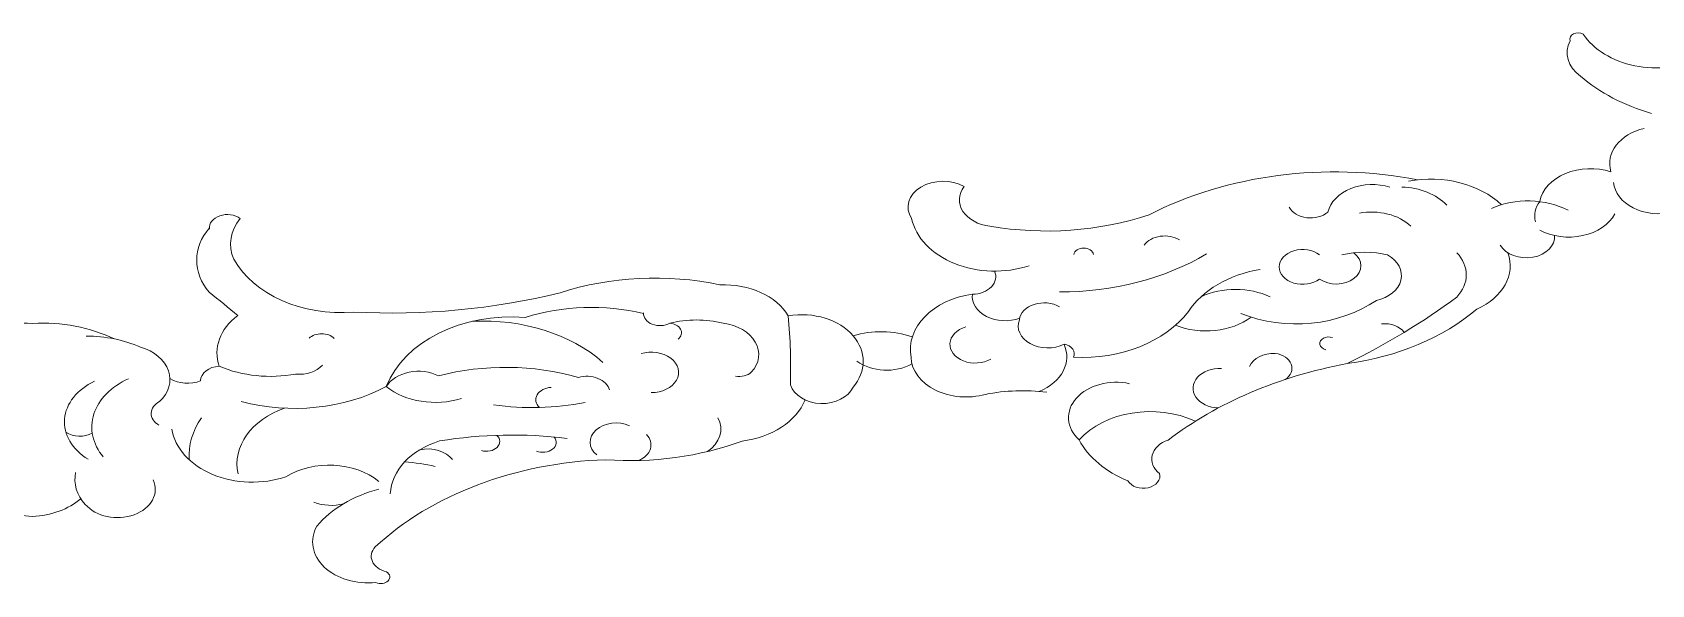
# Model space of a CAD drawing. Header units: centimetres. Extents: x 2280 to 32242, y -4577 to 2534.
# Drawn here: x 24876.86 to 24897.52, y -2750.75 to -2743.71 of the extents above; entities that cross this region are included whole.
import ezdxf

# ---------------------------------------------------------------- set-up
doc = ezdxf.new("R2010")
doc.units = ezdxf.units.CM
doc.layers.get('0').update_dxf_attribs({"lineweight": 15})
doc.layers.add('dim', color=40, linetype='Continuous', lineweight=0)

# ---------------------------------------------------------------- blocks, each defined once
blk = doc.blocks.new('OBJE_other_131')
for centre, radius, start, end in [((0.2074604943870133, 0.3086625024477624), 0.0011892949010216, 53.14262491789449, 196.6806145632941), ((0.2185085342895837, 0.3146815294494489), 0.0115101834070985, 206.1202595374684, 303.9556955428853), ((0.2121099924577045, 0.3060410612709938), 0.0062216004777096, 158.5015242462394, 226.2273807893095), ((0.2268779549521356, 0.3178174696600997), 0.0250683590903992, 220.4650603412345, 249.1345581443708), ((0.2190778499233566, 0.2847723450107739), 0.0070927113458681, 107.9447178822107, 192.86227161068), ((0.1728796417048404, 0.2364697395585054), 0.0465858938047789, 75.47873617720744, 124.7725635856198), ((0.18644461633175, 0.268796752960136), 0.0129089076346449, 38.36100069986278, 103.9913809575913), ((0.2093179451048574, 0.2763997529189776), 0.0073654078139033, 67.27631069474002, 171.7639343579908), ((0.1169346188589603, 0.2761135353030798), 0.0049821915530561, 52.65561152627617, 205.9080365299947), ((0.1243663178473825, 0.2775240381333465), 0.0050939016506337, 149.9557348840656, 261.7671654923758), ((0.1781400659137561, 0.2742080078630014), 0.0064310791018432, 66.9624287969072, 170.0141806744456), ((0.1819891303407214, 0.2718064762026051), 0.0083673229953905, 35.78340601328684, 87.65137712164847), ((0.2189696513871665, 0.2815816569720406), 0.0064510437329628, 184.1256748051176, 287.5311917756254), ((0.2003591100916053, 0.2674642997138175), 0.0100841926777922, 55.42078381507728, 121.0389531411286), ((0.2073114564123512, 0.2745964190606569), 0.0060066879386832, 151.5835534257925, 190.1886369607828), ((0.169333545228522, 0.2774246314779967), 0.0032451734971464, 201.4473747380764, 319.6420786829155), ((0.178058190112142, 0.2681946446028272), 0.007154991962803, 38.54732982848739, 104.2232680017184), ((0.20615568298264, 0.2776646132011394), 0.007056183266677, 234.2038823938656, 338.6169020031389), ((0.0148984002916793, 0.2718503389889312), 0.0025769867189087, 44.78450211997522, 184.7205268854145), ((0.0247347224085602, 0.2687767731387994), 0.0093817836013986, 148.5935276738825, 198.1258798254935), ((0.124303968551146, 0.2758498815717218), 0.0120042535719048, 189.1707722458941, 294.1275138087204), ((0.1316384391523468, 0.3071644287408049), 0.0355928611130294, 257.0084311231371, 294.3447747375261), ((0.0220373320437204, 0.2656749909145784), 0.0115123410118689, 147.5603372112381, 212.5206750461817), ((0.1485572414327306, 0.2673638387021247), 0.0033088289977352, 50.52314353726761, 152.0800251357162), ((0.2001032877305274, 0.2706788322203149), 0.0040612470286705, 204.1732288045039, 3.078236912281592), ((0.1370032968518168, 0.2668666678202207), 0.0014390209573299, 8.171327485085763, 171.8286725149409), ((0.1682382709593062, 0.2647760671601321), 0.00334656593759, 44.23421553167066, 315.7657844681774), ((0.0310978179618942, 0.272163888062714), 0.0165293975493116, 202.4261878600889, 276.3106059203244), ((0.1335775683207241, 0.2933045665474083), 0.0334337428993432, 269.9835234923252, 308.7733833764835), ((0.1730271012504987, 0.2650248532992063), 0.0035200327855766, 227.2137591246127, 44.57146229442409), ((0.1770916703115188, 0.256650355514487), 0.0109560479994141, 72.69732363894887, 107.3026763610387), ((0.1773672975822588, 0.2631488293917043), 0.0049591807535575, 286.2098353643177, 53.02306685235884), ((0.1842075245613424, 0.2633035627609472), 0.0073656870016432, 324.5695756942799, 35.43042430569134), ((0.1881480164900403, 0.2650787194305252), 0.0096824672823057, 300.7005749345369, 14.81501248392666), ((0.1210941364137685, 0.2627865235606422), 0.003380048011978, 270.9340890384346, 18.26063364287955), ((0.1656423821443749, 0.2494142681866451), 0.015274560078184, 103.2110342099618, 153.7286968262127), ((0.07595220153908999, 0.2286669787711208), 0.0337250796985603, 74.16785057061601, 113.771128369085), ((0.0857307880113205, 0.2510809509349627), 0.0100483693718658, 24.17621491562706, 93.29589722609406), ((-0.1683790510101295, 0.0903119615443323), 0.2475391750885472, 41.71010605034594, 43.1117083407774), ((0.0379959923780708, 0.3324029036010426), 0.0768364554591461, 266.2081954481707, 288.4855304160155), ((0.1231786137227317, 0.248731435285214), 0.010866666364969, 100.7633131752496, 187.8250402314507), ((0.1258098889030822, 0.259006636090985), 0.0046778084303721, 175.0910918277918, 296.638738971212), ((0.1586817060790436, 0.251213354846127), 0.0092253406338453, 57.58356454981494, 122.1948471383323), ((0.1189668254035486, 0.3298789643500897), 0.1004716403506159, 303.6165861480537, 315.1600930988329), ((0.0668846238576768, 0.2325258484127774), 0.0241937434761374, 72.24615520292396, 113.0990217240263), ((0.1313857445289259, 0.2542561463454693), 0.0035247634119058, 51.74897389429292, 175.8307941113801), ((0.1673068261380477, 0.2705055942710099), 0.0166688326390432, 241.8639339872239, 313.3617373600773), ((0.1687269102765429, 0.2780030637621001), 0.0323292825619402, 280.4508893840044, 318.9063116813998), ((0.0234883026112067, 0.2478701521005072), 0.0100545867395816, 134.714810652973, 194.8581781998526), ((0.0554838167397035, 0.2362383008100415), 0.0186396574299345, 84.12142770560979, 163.7886866612581), ((0.0514899168535938, 0.2318225087290081), 0.0222464918314145, 40.19302421814301, 94.20288364819008), ((0.0765787260417952, 0.2555673730762513), 0.0023167473348402, 177.3350519233204, 307.7515595853426), ((0.0818044385756632, 0.242267207100265), 0.0120838433935777, 71.6347258633216, 108.3652741367546), ((0.09681545948361199, 0.246743014872948), 0.0086679730449207, 32.17012885957634, 102.7814687978927), ((-0.0625872576168445, 0.2446335030718015), 0.1578389044235901, 359.0114261731413, 3.837145375381741), ((0.1318703373426941, 0.2533020563062518), 0.0041791352330552, 163.1649810620695, 304.2810570680694), ((0.1367354171825272, 0.2647532443863535), 0.0174623171045059, 266.2435443203179, 330.5781224974451), ((0.1544363507217199, 0.2615809429759635), 0.0091415110356161, 241.762201360969, 315.0008079876614), ((-0.014205718969108, 0.234513417151689), 0.0189924733607851, 85.85314823855319, 122.7077893731879), ((-0.0114589118029877, 0.234513417151689), 0.0189924733607851, 57.29221062681207, 94.1468517614468), ((0.0778193302124555, 0.2518938214277574), 0.0018503272196954, 318.4553003414948, 84.48572443787438), ((0.0846328759966771, 0.2477516830056968), 0.0060634373217346, 325.7190307839885, 80.70965740729943), ((0.1081822297812865, 0.2418528509527515), 0.0103241564308948, 64.70759003952614, 112.9735617341545), ((0.1215498505670489, 0.2497907724767484), 0.0035994431496102, 111.9940933584041, 308.3264552788897), ((0.1799851500459138, 0.2508321184141708), 0.0030736317475538, 27.01380471665833, 98.81532149665287), ((-0.0052769809295686, 0.2354019471974517), 0.0156343973119861, 60.02599342440529, 89.71394737204571), ((0.0283658556791928, 0.2492986613619363), 0.002268581648385, 37.57191072244018, 142.4280892775598), ((0.0965270275793201, 0.2464444821791095), 0.0090716131311334, 327.203772170256, 32.79622782974401), ((0.127012534772237, 0.2474142288989225), 0.0076115982998128, 299.1230540641402, 18.65467027227542), ((0.1337769067053026, 0.2479752641524456), 0.0019262996018882, 340.3798015158237, 76.57172229551712), ((0.1719593104984855, 0.2500770707693515), 0.0012580160765693, 63.57648434274829, 250.7251484304821), ((3.46774706402e-05, 0.2427093232777811), 0.0067181924247312, 321.1041026120078, 68.15887809754598), ((0.0753871567213802, 0.2442726833963813), 0.0038849567900867, 269.6948305928451, 112.2295482780949), ((0.1202339805806601, 0.2474880741250363), 0.0078244100923846, 181.7293628065023, 290.930693652184), ((0.1641397270680573, 0.2445706420028313), 0.0035944809460134, 86.60283208851203, 163.3403516432708), ((0.1638455488622589, 0.2453145491084486), 0.0028891224484941, 311.1585482768813, 79.88951441256083), ((0.0140024327351483, 0.2423984354974334), 0.0029027765525411, 94.59461188946676, 178.3012303108888), ((0.0210478554904142, 0.2580325653908029), 0.0146728860071669, 240.2633961456833, 284.2675125912937), ((0.0252143613008715, 0.2477053152793437), 0.0039317723364068, 261.9532022953535, 325.939508636517), ((0.05469065033934099, 0.2162703446802397), 0.0289071608101101, 69.14533856924352, 109.4667924691043), ((0.108905592889341, 0.250806126132981), 0.0060307667801545, 225.7052831029662, 307.2012055079552), ((0.1877161110695068, 0.1941368012968547), 0.0537018768188447, 104.1465623751132, 135.9529031598195), ((0.1564427904823416, 0.2414414877513909), 0.003801288543377, 86.51492131200648, 266.9130659444753), ((0.0064871560033838, 0.2335673725011193), 0.0108684213750801, 121.4103036952687, 211.942936659017), ((0.0092285648745007, 0.2459217127485853), 0.0039141122545878, 230.7178473757633, 298.5785515585749), ((0.0422107893471484, 0.2392923257589856), 0.0051006704502214, 56.08141504005675, 155.0722189820626), ((0.0661629075322941, 0.2401282474831418), 0.0033693370903473, 12.72529911482744, 110.5250628523481), ((0.0879261553547668, 0.245755982364765), 0.0022277051874551, 256.4287569178928, 320.4151000145461), ((0.1416938526593868, 0.2357431399621726), 0.0068079553803804, 73.76053246419985, 219.0895348948128), ((0.0010420586217842, 0.2345352327223674), 0.009328021434909, 122.7064384232719, 230.2989893217976), ((0.024463101365423, 0.2596747107222443), 0.0224637246332983, 250.3595986173061, 305.7430032706108), ((0.0445734072130022, 0.248010964196741), 0.0095907870518525, 223.228566719826, 292.9778582539251), ((0.061305055581301, 0.2389799535279394), 0.0023805398830253, 94.52103604103091, 218.9591651596669), ((0.0997444798571164, 0.2429923683309603), 0.0046441428169167, 193.4734609393686, 341.6567801608265), ((0.1284266589588709, 0.2200539958667076), 0.0208371750785958, 80.7801255004418, 105.0126562677703), ((0.0069211476658596, 0.236184143536214), 0.0028406794630944, 125.703163480383, 232.0035966010164), ((0.0583665399239367, 0.2668657778905176), 0.0294027430545355, 259.2973420747263, 284.9416414721108), ((0.0864846337606087, 0.2422895763840263), 0.0113224337780499, 279.4503303221822, 343.2533202359247), ((0.0281900607425548, 0.2265285950000312), 0.011864963970757, 115.3430432081396, 189.2173795332688), ((0.0794900143701775, 0.2333874283949085), 0.0058165798056552, 312.2270175119073, 22.12642458005829), ((0.1465639241011606, 0.2247774361423818), 0.0121505693984302, 58.11014839043679, 146.6880595003804), ((0.0253084705949337, 0.2281066515738185), 0.0158192591474695, 152.7900091048759, 182.8388799577752), ((0.0703641097315991, 0.2308577267634061), 0.0036878622183609, 58.82993544391935, 221.8693337447811), ((-0.0060960062561222, 0.2347150889318143), 0.0029338351937417, 227.6773825627715, 307.3403981636637), ((0.0184932244567651, 0.2345727437777976), 0.0115446716747591, 186.8255322590824, 294.7138706129572), ((0.0496918881237567, 0.2204286104554415), 0.0115047986690661, 112.8671367171111, 177.9076368110722), ((0.0556928023966106, 0.1836048103991116), 0.0485667630367268, 80.86655049009521, 102.4514955712202), ((0.0518999569433815, 0.2309418551747792), 0.0018924184995395, 248.0842889238465, 38.37360443796299), ((0.0599214301863183, 0.2308028382530908), 0.0019325564332654, 241.8778373566885, 31.58101313948017), ((0.07231225367707, 0.2629573373444842), 0.0356450795490054, 264.495804199751, 296.7277616816931), ((0.0718831691214935, 0.2303574395370387), 0.0034741357886986, 299.5572265444041, 34.91067341786331), ((0.1506926460638689, 0.237130544951437), 0.015370858276469, 201.6868724534678, 241.564993862527), ((0.1508029312610941, 0.2278120170300557), 0.0040305732141708, 114.7281584376718, 223.8862371916026), ((0.043496645214791, 0.225337105526762), 0.0041378217008844, 30.39904077517471, 105.3807702383696), ((0.0294905527930279, 0.2167263351383739), 0.0096038532953151, 42.52237665499195, 129.979840432752), ((0.0710350370480303, 0.1829185822040849), 0.0446094744853947, 92.75196328637163, 141.6089361921534), ((0.0385519886737136, 0.206600275529239), 0.0204318190608915, 72.76323825924338, 85.30797153000938), ((0.0016576663853903, 0.2234844068692673), 0.0084399041107197, 170.7924276551294, 214.6380428344099), ((0.1455578424335473, 0.2245673269264663), 0.0023831664546326, 203.5781718914775, 10.89840973202459), ((-0.0007184444870207, 0.2215805187704121), 0.0054070972664744, 212.3498255642571, 19.90945794976957), ((0.0422149264930644, 0.2056833475047912), 0.0170075181867863, 109.3891723581954, 148.31137421644), ((-0.0122790781650206, 0.226156368604742), 0.009802178304931, 220.4940448301654, 266.7644935546988), ((-0.0133855526070738, 0.226156368604742), 0.009802178304931, 273.2355064453013, 319.5059551698345), ((0.0297142338223559, 0.22391241699632), 0.0053098989645371, 243.0027234186739, 290.1838175972391), ((0.0349856800970944, 0.2115842085271455), 0.0078522228510129, 157.2761538542191, 278.7092403144555), ((0.0386236222721811, 0.2088177512315572), 0.003126366698185, 144.7480566590834, 252.1975321929345), ((0.0368944192855044, 0.2048516320727245), 0.0012558284064077, 235.0311749166106, 51.98876781802549)]:
    blk.add_arc(centre, radius, start, end)

msp = doc.modelspace()

# ---------------------------------------------------------------- block references
at = {"layer": 'dim', "xscale": 89.46255499732797, "yscale": 66.33854922113096, "zscale": 89.46255499732797, "rotation": 359.8863129971846}
msp.add_blockref('OBJE_other_131', (24877.97904330456, -2764.233964555573), dxfattribs=at)

doc.saveas('drawing.dxf')
